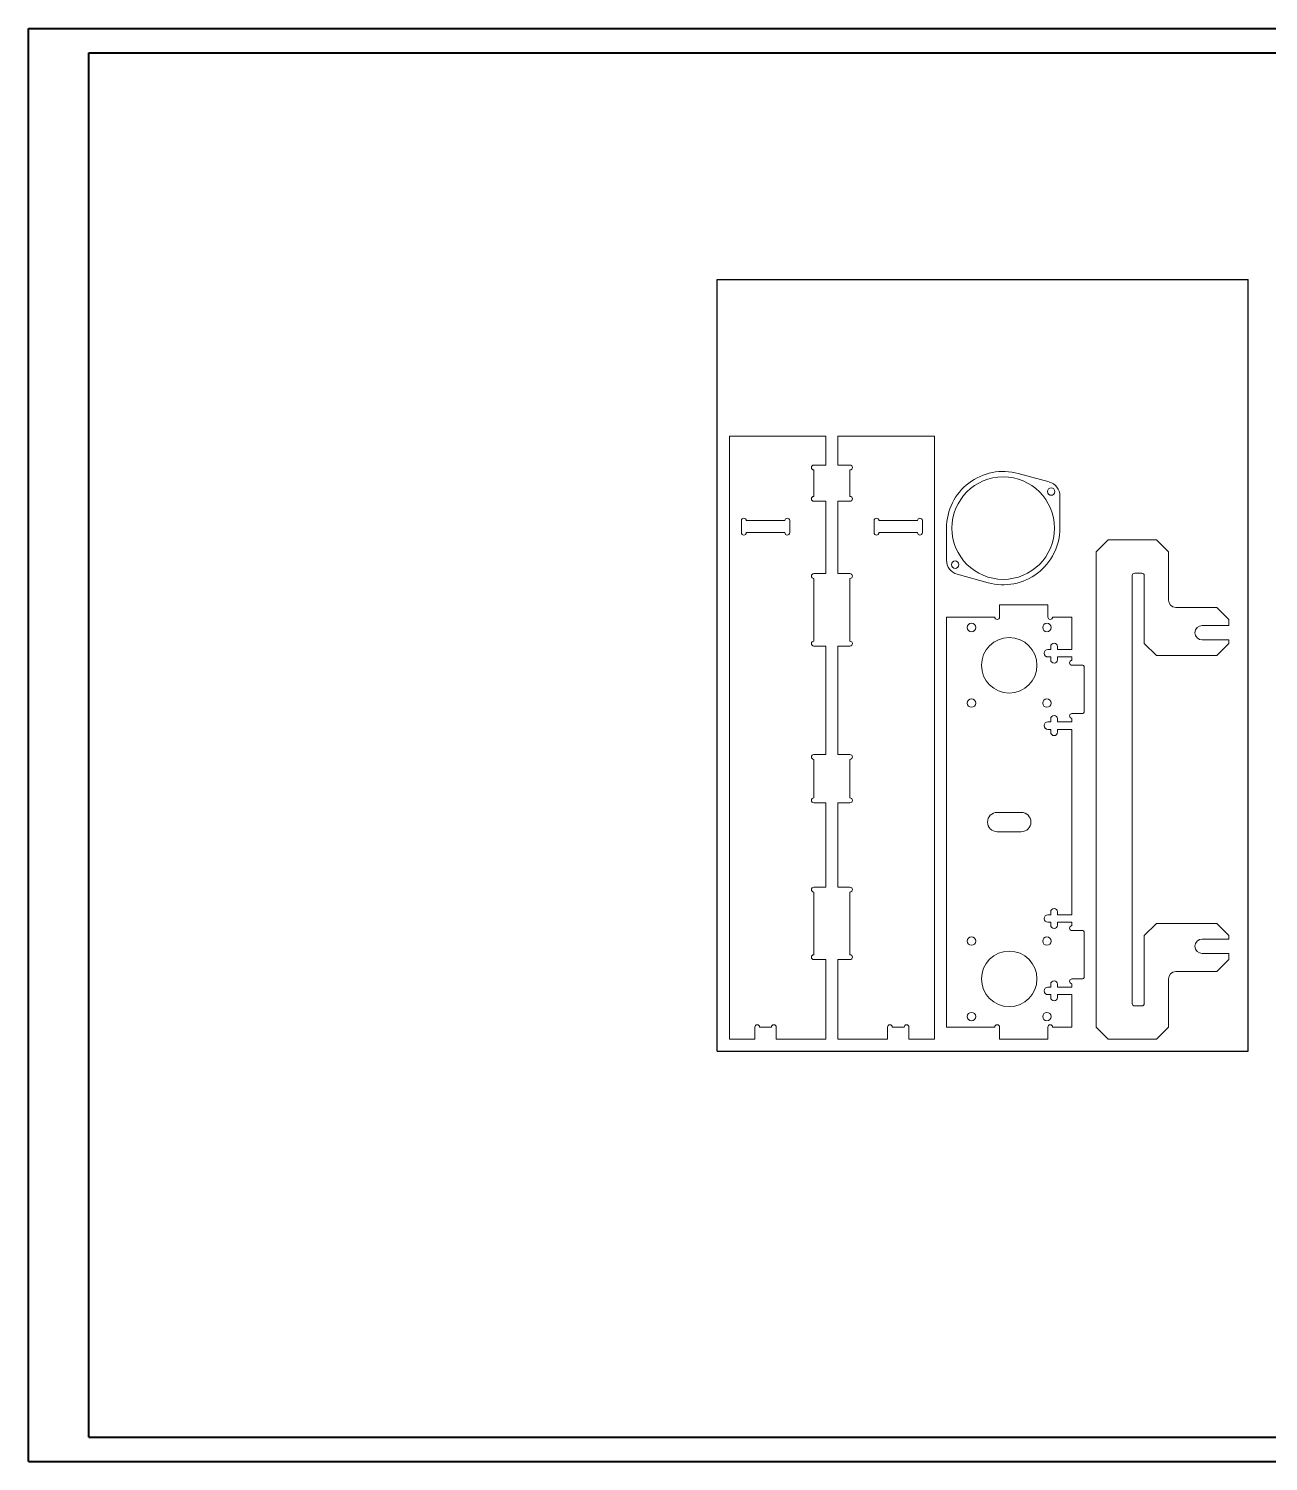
# Model space of a CAD drawing. Header units: millimetres. Extents: x 0 to 841, y 0 to 594.
# Drawn here: x 0 to 514, y 0 to 594 of the extents above; entities that cross this region are included whole.
import ezdxf

# ---------------------------------------------------------------- set-up
doc = ezdxf.new("R2010")
doc.units = ezdxf.units.MM

msp = doc.modelspace()

# ---------------------------------------------------------------- linework, layer by layer
at = {"color": 7, "linetype": 'Continuous', "lineweight": 40}
for p, q in [((0.08, 0.21), (0.08, 594.21)), ((0.08, 594.21), (841.08, 594.21)), ((25.08, 10.21), (25.08, 584.21)), ((25.08, 584.21), (831.08, 584.21)), ((25.08, 10.21), (831.08, 10.21)), ((0.08, 0.21), (841.08, 0.21))]:
    msp.add_line(p, q, dxfattribs=at)
at = {"color": 7, "linetype": 'Continuous'}
for p, q in [((285.52, 170.26), (285.52, 490.26)), ((285.52, 490.26), (505.52, 490.26)), ((505.52, 170.26), (505.52, 490.26)), ((285.52, 170.26), (505.52, 170.26))]:
    msp.add_line(p, q, dxfattribs=at)
at = {"color": 7, "linetype": 'Continuous', "lineweight": 15}
for p, q in [((290.52, 425.26), (290.52, 175.26)), ((330.52, 425.26), (290.52, 425.26)), ((330.52, 413.26), (330.52, 425.26)), ((335.52, 425.26), (375.52, 425.26)), ((335.52, 413.26), (335.52, 425.26)), ((375.52, 425.26), (375.52, 175.26)), ((330.52, 413.26), (325.52, 413.26)), ((325.52, 411.26), (325.52, 400.26)), ((335.52, 413.26), (340.52, 413.26)), ((340.52, 411.26), (340.52, 400.26)), ((410.25, 409.8), (423.11, 406.26)), ((325.52, 398.26), (330.52, 398.26)), ((330.52, 368.26), (330.52, 398.26)), ((340.52, 398.26), (335.52, 398.26)), ((335.52, 368.26), (335.52, 398.26)), ((427.52, 400.47), (427.52, 387.14)), ((295.52, 390.26), (295.52, 385.26)), ((313.52, 390.26), (297.52, 390.26)), ((315.52, 385.26), (315.52, 390.26)), ((350.52, 385.26), (350.52, 390.26)), ((352.52, 390.26), (368.52, 390.26)), ((370.52, 390.26), (370.52, 385.26)), ((380.52, 373.81), (380.52, 387.14)), ((297.52, 385.26), (313.52, 385.26)), ((368.52, 385.26), (352.52, 385.26)), ((447.52, 382.26), (442.52, 377.26)), ((447.52, 382.26), (467.52, 382.26)), ((472.52, 377.26), (467.52, 382.26)), ((442.52, 180.26), (442.52, 377.26)), ((472.52, 377.26), (472.52, 357.26)), ((458.52, 368.46), (461.52, 368.46)), ((330.52, 368.26), (325.52, 368.26)), ((325.52, 366.26), (325.52, 340.26)), ((335.52, 368.26), (340.52, 368.26)), ((340.52, 366.26), (340.52, 340.26)), ((397.78, 364.48), (384.92, 368.02)), ((457.52, 367.46), (457.52, 190.06)), ((462.52, 339.26), (462.52, 367.46)), ((402.52, 355.26), (402.52, 350.26)), ((422.52, 355.26), (402.52, 355.26)), ((422.52, 350.26), (422.52, 355.26)), ((475.52, 354.26), (492.52, 354.26)), ((497.52, 349.26), (492.52, 354.26)), ((380.52, 350.26), (380.52, 180.26)), ((400.52, 350.26), (380.52, 350.26)), ((432.52, 350.26), (424.52, 350.26)), ((432.52, 336.81), (432.52, 350.26)), ((497.52, 346.76), (486.52, 346.76)), ((497.52, 349.26), (497.52, 346.76)), ((462.52, 339.26), (467.52, 334.26)), ((486.52, 340.76), (497.52, 340.76)), ((492.52, 334.26), (497.52, 339.26)), ((497.52, 340.76), (497.52, 339.26)), ((325.52, 338.26), (330.52, 338.26)), ((330.52, 293.26), (330.52, 338.26)), ((340.52, 338.26), (335.52, 338.26)), ((335.52, 293.26), (335.52, 338.26)), ((423.72, 336.81), (422.52, 336.81)), ((422.52, 333.71), (423.72, 333.71)), ((423.72, 338.01), (423.72, 336.81)), ((423.72, 333.71), (423.72, 332.51)), ((426.52, 336.81), (426.52, 338.01)), ((432.52, 336.81), (426.52, 336.81)), ((426.52, 332.51), (426.52, 333.71)), ((426.52, 333.71), (432.52, 333.71)), ((432.52, 332.26), (432.52, 333.71)), ((492.52, 334.26), (467.52, 334.26)), ((437.02, 330.26), (432.52, 330.26)), ((437.52, 310.76), (437.52, 329.76)), ((432.52, 310.26), (437.02, 310.26)), ((423.72, 306.81), (422.52, 306.81)), ((422.52, 303.71), (423.72, 303.71)), ((423.72, 308.01), (423.72, 306.81)), ((423.72, 303.71), (423.72, 302.51)), ((426.52, 306.81), (426.52, 308.01)), ((432.52, 306.81), (426.52, 306.81)), ((426.52, 302.51), (426.52, 303.71)), ((426.52, 303.71), (432.52, 303.71)), ((432.52, 306.81), (432.52, 308.26)), ((432.52, 226.81), (432.52, 303.71)), ((330.52, 293.26), (325.52, 293.26)), ((325.52, 291.26), (325.52, 275.26)), ((335.52, 293.26), (340.52, 293.26)), ((340.52, 291.26), (340.52, 275.26)), ((325.52, 273.26), (330.52, 273.26)), ((330.52, 238.26), (330.52, 273.26)), ((340.52, 273.26), (335.52, 273.26)), ((335.52, 238.26), (335.52, 273.26)), ((411.52, 269.26), (401.52, 269.26)), ((401.52, 261.26), (411.52, 261.26)), ((330.52, 238.26), (325.52, 238.26)), ((335.52, 238.26), (340.52, 238.26)), ((325.52, 236.26), (325.52, 210.26)), ((340.52, 236.26), (340.52, 210.26)), ((423.72, 226.81), (422.52, 226.81)), ((423.72, 228.01), (423.72, 226.81)), ((426.52, 226.81), (426.52, 228.01)), ((432.52, 226.81), (426.52, 226.81)), ((422.52, 223.71), (423.72, 223.71)), ((423.72, 223.71), (423.72, 222.51)), ((426.52, 222.51), (426.52, 223.71)), ((426.52, 223.71), (432.52, 223.71)), ((432.52, 222.26), (432.52, 223.71)), ((437.02, 220.26), (432.52, 220.26)), ((467.52, 223.26), (462.52, 218.26)), ((467.52, 223.26), (492.52, 223.26)), ((497.52, 218.26), (492.52, 223.26)), ((437.52, 200.76), (437.52, 219.76)), ((462.52, 190.06), (462.52, 218.26)), ((497.52, 216.76), (486.52, 216.76)), ((497.52, 218.26), (497.52, 216.76)), ((325.52, 208.26), (330.52, 208.26)), ((330.52, 175.26), (330.52, 208.26)), ((340.52, 208.26), (335.52, 208.26)), ((335.52, 175.26), (335.52, 208.26)), ((486.52, 210.76), (497.52, 210.76)), ((492.52, 203.26), (497.52, 208.26)), ((497.52, 210.76), (497.52, 208.26)), ((492.52, 203.26), (475.52, 203.26)), ((423.72, 196.81), (422.52, 196.81)), ((423.72, 198.01), (423.72, 196.81)), ((426.52, 196.81), (426.52, 198.01)), ((432.52, 196.81), (426.52, 196.81)), ((432.52, 200.26), (437.02, 200.26)), ((432.52, 196.81), (432.52, 198.26)), ((472.52, 200.26), (472.52, 180.26)), ((422.52, 193.71), (423.72, 193.71)), ((423.72, 193.71), (423.72, 192.51)), ((426.52, 192.51), (426.52, 193.71)), ((426.52, 193.71), (432.52, 193.71)), ((432.52, 180.26), (432.52, 193.71)), ((461.52, 189.06), (458.52, 189.06)), ((301.07, 180.26), (301.07, 175.26)), ((307.97, 180.26), (303.07, 180.26)), ((309.97, 175.26), (309.97, 180.26)), ((356.07, 175.26), (356.07, 180.26)), ((358.07, 180.26), (362.97, 180.26)), ((364.97, 180.26), (364.97, 175.26)), ((380.52, 180.26), (400.52, 180.26)), ((402.52, 180.26), (402.52, 175.26)), ((422.52, 175.26), (422.52, 180.26)), ((424.52, 180.26), (432.52, 180.26)), ((442.52, 180.26), (447.52, 175.26)), ((467.52, 175.26), (472.52, 180.26)), ((290.52, 175.26), (301.07, 175.26)), ((309.97, 175.26), (330.52, 175.26)), ((356.07, 175.26), (335.52, 175.26)), ((375.52, 175.26), (364.97, 175.26)), ((402.52, 175.26), (422.52, 175.26)), ((467.52, 175.26), (447.52, 175.26))]:
    msp.add_line(p, q, dxfattribs=at)
for centre, radius in [((404.02, 387.14), 21.25), ((423.9, 402.29), 1.55), ((384.13, 371.99), 1.55), ((390.87, 345.91), 1.75), ((422.17, 345.91), 1.75), ((406.52, 330.26), 11.5), ((390.87, 314.61), 1.75), ((422.17, 314.61), 1.75), ((390.87, 215.91), 1.75), ((422.17, 215.91), 1.75), ((406.52, 200.26), 11.5), ((390.87, 184.61), 1.75), ((422.17, 184.61), 1.75)]:
    msp.add_circle(centre, radius, dxfattribs=at)
for centre, radius, start, end in [((325.52, 412.26), 1, 90, 270), ((340.52, 412.26), 1, 270, 90), ((404.02, 387.14), 23.5, 74.60358, 180), ((421.52, 400.47), 6, 0, 74.60358), ((325.52, 399.26), 1, 90, 270), ((340.52, 399.26), 1, 270, 90), ((296.52, 390.26), 1, 0, 180), ((314.52, 390.26), 1, 0, 180), ((351.52, 390.26), 1, 0, 180), ((369.52, 390.26), 1, 0, 180), ((404.02, 387.14), 23.5, 254.60358, 0), ((296.52, 385.26), 1, 180, 0), ((314.52, 385.26), 1, 180, 0), ((351.52, 385.26), 1, 180, 0), ((369.52, 385.26), 1, 180, 0), ((386.52, 373.81), 6, 180, 254.60358), ((458.52, 367.46), 1, 90, 180), ((461.52, 367.46), 1, 0, 90), ((325.52, 367.26), 1, 90, 270), ((340.52, 367.26), 1, 270, 90), ((475.52, 357.26), 3, 180, 270), ((401.52, 350.26), 1, 180, 0), ((423.52, 350.26), 1, 180, 0), ((486.52, 343.76), 3, 90, 270), ((325.52, 339.26), 1, 90, 270), ((340.52, 339.26), 1, 270, 90), ((425.12, 338.01), 1.4, 0, 180), ((422.52, 335.26), 1.55, 90, 270), ((425.12, 332.51), 1.4, 180, 0), ((432.52, 331.26), 1, 90, 270), ((437.02, 329.76), 0.5, 0, 90), ((425.12, 308.01), 1.4, 0, 180), ((432.52, 309.26), 1, 90, 270), ((437.02, 310.76), 0.5, 270, 0), ((422.52, 305.26), 1.55, 90, 270), ((425.12, 302.51), 1.4, 180, 0), ((325.52, 292.26), 1, 90, 270), ((340.52, 292.26), 1, 270, 90), ((325.52, 274.26), 1, 90, 270), ((340.52, 274.26), 1, 270, 90), ((401.52, 265.26), 4, 90, 270), ((411.52, 265.26), 4, 270, 90), ((325.52, 237.26), 1, 90, 270), ((340.52, 237.26), 1, 270, 90), ((422.52, 225.26), 1.55, 90, 270), ((425.12, 228.01), 1.4, 0, 180), ((425.12, 222.51), 1.4, 180, 0), ((432.52, 221.26), 1, 90, 270), ((437.02, 219.76), 0.5, 0, 90), ((486.52, 213.76), 3, 90, 270), ((325.52, 209.26), 1, 90, 270), ((340.52, 209.26), 1, 270, 90), ((475.52, 200.26), 3, 90, 180), ((422.52, 195.26), 1.55, 90, 270), ((425.12, 198.01), 1.4, 0, 180), ((432.52, 199.26), 1, 90, 270), ((437.02, 200.76), 0.5, 270, 0), ((425.12, 192.51), 1.4, 180, 0), ((458.52, 190.06), 1, 180, 270), ((461.52, 190.06), 1, 270, 0), ((302.07, 180.26), 1, 0, 180), ((308.97, 180.26), 1, 0, 180), ((357.07, 180.26), 1, 0, 180), ((363.97, 180.26), 1, 0, 180), ((401.52, 180.26), 1, 0, 180), ((423.52, 180.26), 1, 0, 180)]:
    msp.add_arc(centre, radius, start, end, dxfattribs=at)

doc.saveas('drawing.dxf')
